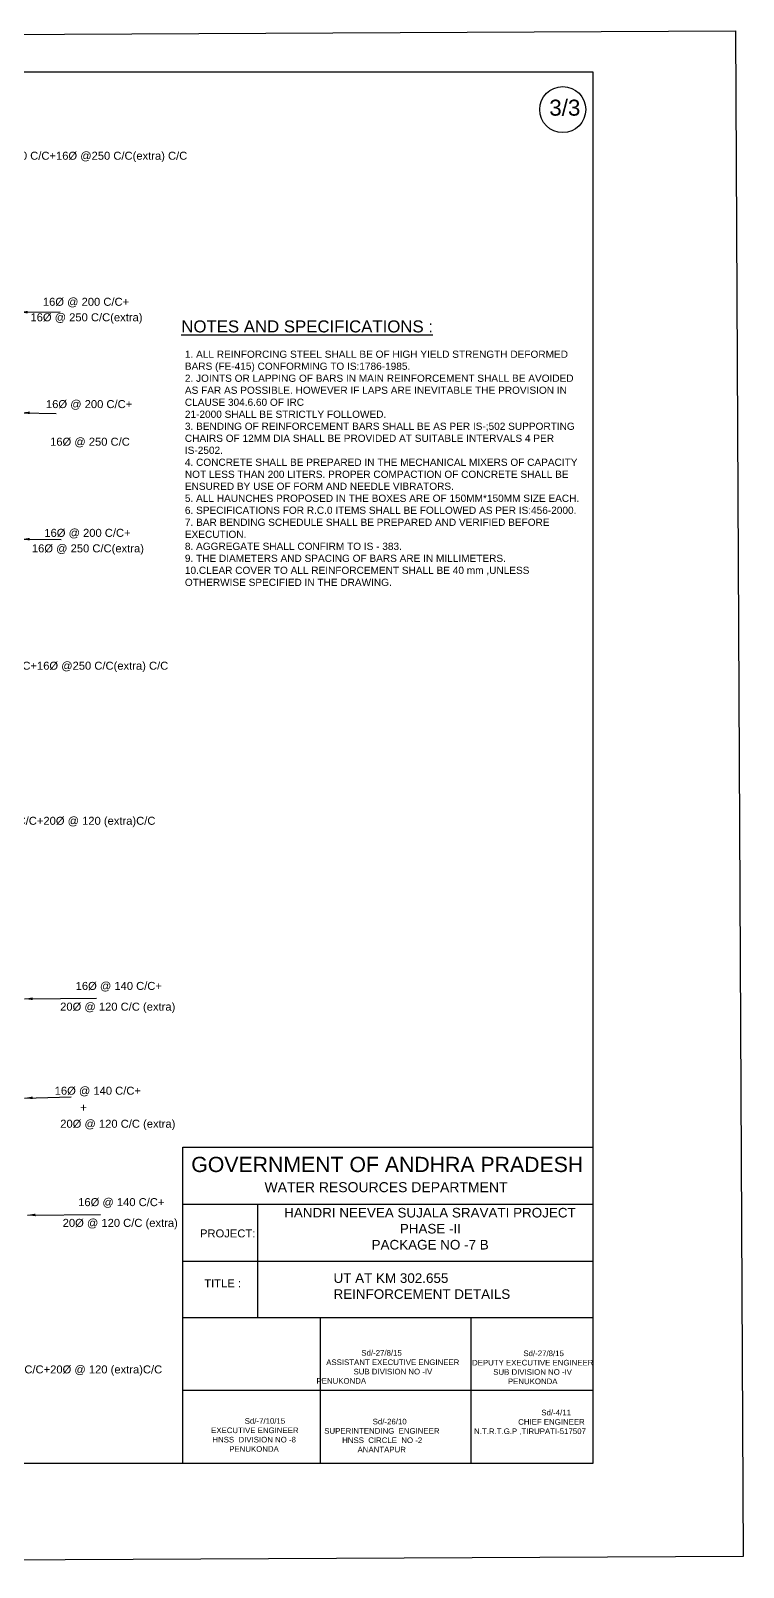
# Model space of a CAD drawing. Header units: millimetres. Extents: x -106457499 to -53207639, y 22136960 to 44300274.
# Drawn here: x -53216539 to -53207639, y 22136960 to 22156162 of the extents above; entities that cross this region are included whole.
import ezdxf

# ---------------------------------------------------------------- set-up
doc = ezdxf.new("R2010")
doc.units = ezdxf.units.MM
doc.header["$MEASUREMENT"] = 0
for name, color, linetype in [('DIMENSION', 7, 'Continuous'), ('REF', 22, 'Continuous'), ('TEXT', 7, 'Continuous')]:
    doc.layers.add(name, color=color, linetype=linetype)
doc.styles.get("Standard").update_dxf_attribs({"font": 'arial.ttf', "height": 100})
doc.dimstyles.get("Standard").update_dxf_attribs({"dimtxt": 100, "dimasz": 100, "dimexe": 0.18, "dimexo": 0.0625, "dimgap": 0.09, "dimtad": 0, "dimdec": 0, "dimzin": 0, "dimdsep": 46, "dimtxsty": 'Standard', "dimcen": 0.09, "dimse1": 1, "dimse2": 1, "dimadec": 0, "dimazin": 0, "dimtfac": 1, "dimtdec": 0, "dimtofl": 0, "dimtmove": 0, "dimatfit": 3, "dimfxl": 1, "dimtolj": 1, "dimtzin": 0, "dimarcsym": 0})
picture_1 = doc.add_image_def('image1.jpg', size_in_pixel=(7144, 5132))

msp = doc.modelspace()

# ---------------------------------------------------------------- linework, layer by layer
at = {"layer": 'DIMENSION', "color": 0}
for points in [[(-53209520, 22138258), (-53232240, 22138258), (-53232240, 22155648.5), (-53209520, 22155648.5)], [(-53214637.5, 22142208.5), (-53209520, 22142208.5), (-53209520, 22138258), (-53214637.5, 22138258)]]:
    msp.add_lwpolyline(points, close=True, dxfattribs=at)
for points in [[(-53214644.5, 22141498.5), (-53209527, 22141498.5)], [(-53213706.5, 22141498.5), (-53213706.5, 22140080.5)], [(-53214638.5, 22140786.5), (-53209521, 22140786.5)], [(-53214644.5, 22140080.5), (-53209527, 22140080.5)], [(-53212922.5, 22140080.5), (-53212922.5, 22138258)], [(-53211040.5, 22140080.5), (-53211040.5, 22138258)], [(-53214644.5, 22139173.5), (-53209527, 22139173.5)]]:
    msp.add_lwpolyline(points, dxfattribs=at)
msp.add_circle((-53209894, 22155176.5), 287.8, dxfattribs=at)

# ---------------------------------------------------------------- texts
for s, height, p in [('3/3', 200, (-53210062, 22155100.5)), ('%%UNOTES AND SPECIFICATIONS :', 150, (-53214658, 22152392)), ('PROJECT:', 100, (-53214424.5, 22141082.6)), ('TITLE :', 100, (-53214371.5, 22140459.2))]:
    msp.add_text(s, height=height, dxfattribs=at).set_placement(p)
at = {"layer": 'DIMENSION', "color": 0, "attachment_point": 1}
for s, insert, char_height, width in [('1. ALL REINFORCING STEEL SHALL BE OF HIGH YIELD STRENGTH DEFORMED BARS (FE-415) CONFORMING TO IS:1786-1985. \\P2. JOINTS OR LAPPING OF BARS IN MAIN REINFORCEMENT SHALL BE AVOIDED AS FAR AS POSSIBLE. HOWEVER IF LAPS ARE INEVITABLE THE PROVISION IN CLAUSE 304.6.60 OF IRC \\P21-2000 SHALL BE STRICTLY FOLLOWED. \\P3. BENDING OF REINFORCEMENT BARS SHALL BE AS PER IS-;502 SUPPORTING CHAIRS OF 12MM DIA SHALL BE PROVIDED AT SUITABLE INTERVALS 4 PER IS-2502. \\P4. CONCRETE SHALL BE PREPARED IN THE MECHANICAL MIXERS OF CAPACITY NOT LESS THAN 200 LITERS. PROPER COMPACTION OF CONCRETE SHALL BE ENSURED BY USE OF FORM AND NEEDLE VIBRATORS. \\P5. ALL HAUNCHES PROPOSED IN THE BOXES ARE OF 150MM*150MM SIZE EACH. \\P6. SPECIFICATIONS FOR R.C.0 ITEMS SHALL BE FOLLOWED AS PER IS:456-2000. 7. BAR BENDING SCHEDULE SHALL BE PREPARED AND VERIFIED BEFORE EXECUTION. \\P8. AGGREGATE SHALL CONFIRM TO IS - 383. \\P9. THE DIAMETERS AND SPACING OF BARS ARE IN MILLIMETERS.  \\P10.CLEAR COVER TO ALL REINFORCEMENT SHALL BE 40 mm ,UNLESS OTHERWISE SPECIFIED IN THE DRAWING.', (-53214613.5, 22152164.5), 90, 4977.719), ('\\pi54.628;GOVERNMENT OF ANDHRA PRADESH  \\P\\pi969.42;{\\H0.65789x;WATER RESOURCES DEPARTMENT }', (-53214588.5, 22142089.5), 190, 4969.939), ('\\pi156.29;HANDRI NEEVEA SUJALA SRAVATI PROJECT  \\P\\pi1601.1;PHASE -II \\P\\pi1248.7;PACKAGE NO -7 B', (-53213529.9, 22141451.4), 120, 3938.118), ('UT AT KM 302.655 REINFORCEMENT DETAILS ', (-53212756.9, 22140634.2), 120, 2500.007), ('^I^ISd/-27/8/15 \\P\\pi121.34;ASSISTANT EXECUTIVE ENGINEER  \\P\\pi462.93;SUB DIVISION NO -IV \\P\\pi0;PENUKONDA \\P', (-53212969.5, 22139674), 70, 1904.199), ('\\pi563.45;^ISd/-27/8/15 \\P\\pi198.48;DEPUTY EXECUTIVE ENGINEER  \\P\\pi462.93;SUB DIVISION NO -IV \\P\\pi646.08;PENUKONDA ', (-53211225, 22139669), 70, 1904.199), ('^I^I^ISd/-4/11\\P\\pi523.48; CHIEF ENGINEER  \\P\\pi0;N.T.R.T.G.P ,TIRUPATI-517507\\P', (-53211001, 22138928.5), 70, 1904.199), ('\\pi423.45;^I^ISd/-7/10/15\\P\\pi393.03; EXECUTIVE ENGINEER  \\P\\pi436.53;HNSS  DIVISION NO -8 \\P\\pi646.08;PENUKONDA ', (-53214706, 22138823.5), 70, 1904.199), ('\\pi464.61;^I^ISd/-26/10\\P\\pi234.98;SUPERINTENDING  ENGINEER  \\P\\pi458.69;HNSS  CIRCLE  NO -2 \\P\\pi651.16;ANANTAPUR ', (-53213107.5, 22138816), 70, 1904.199)]:
    msp.add_mtext(s, dxfattribs=dict(at, insert=insert, char_height=char_height, width=width))
at = {"layer": 'TEXT', "color": 0}
for s, p in [('16Ø @ 200 C/C+16Ø @250 C/C(extra) C/C', (-53217300.9, 22154549.8)), ('16Ø @ 200 C/C+', (-53216387.1, 22152724.6)), ('16Ø @ 250 C/C(extra)', (-53216542.3, 22152530.8)), ('16Ø @ 200 C/C+', (-53216348.6, 22151446.1)), ('16Ø @ 250 C/C ', (-53216297.1, 22150976.1)), ('16Ø @ 200 C/C+', (-53216369.1, 22149837.1)), ('16Ø @ 250 C/C(extra)', (-53216524.3, 22149643.3)), ('16Ø @ 200 C/C+16Ø @250 C/C(extra) C/C', (-53217538.4, 22148176.8)), ('16Ø @ 140 C/C+20Ø @ 120 (extra)C/C', (-53217458.3, 22146238.9)), ('16Ø @ 140 C/C+', (-53215977.7, 22144175.2)), ('20Ø @ 120 C/C (extra)', (-53216171.3, 22143916.1)), ('16Ø @ 140 C/C+', (-53216239.7, 22142865.7)), (' +', (-53215959.5, 22142655.5)), ('20Ø @ 120 C/C (extra)', (-53216170.5, 22142453)), ('16Ø @ 140 C/C+', (-53215946.2, 22141473.2)), ('20Ø @ 120 C/C (extra)', (-53216139.8, 22141214.1)), ('16Ø @ 140 C/C+20Ø @ 120 (extra)C/C', (-53217373.8, 22139382.9))]:
    msp.add_text(s, height=100, dxfattribs=at).set_placement(p)

# ---------------------------------------------------------------- pictures from other files: only their frames are drawn
at = {"layer": 'REF', "color": 0}
image = msp.add_image(picture_1, insert=(-53234179.3, 22136960.3), size_in_units=(26540.5, 19065.8), rotation=0.29375, dxfattribs=dict(at, brightness=46, fade=15))
image.dxf.flags = 7

# ---------------------------------------------------------------- leaders
at = {"layer": 'DIMENSION', "color": 0}
for points in [[(-53216675.5, 22152644), (-53216172.5, 22152648)], [(-53216650.5, 22151389), (-53216222.5, 22151378)], [(-53216650.5, 22149808.5), (-53216159, 22149803.5)], [(-53216615.5, 22144063.5), (-53215716.5, 22144073)], [(-53216615.5, 22142824), (-53216035.5, 22142840)], [(-53216579.5, 22141362.5), (-53215669, 22141368.5)]]:
    msp.add_leader(points, dimstyle='Standard', override={"dimgap": 0.09, "dimtad": 0}, dxfattribs=at)

doc.saveas('drawing.dxf')
